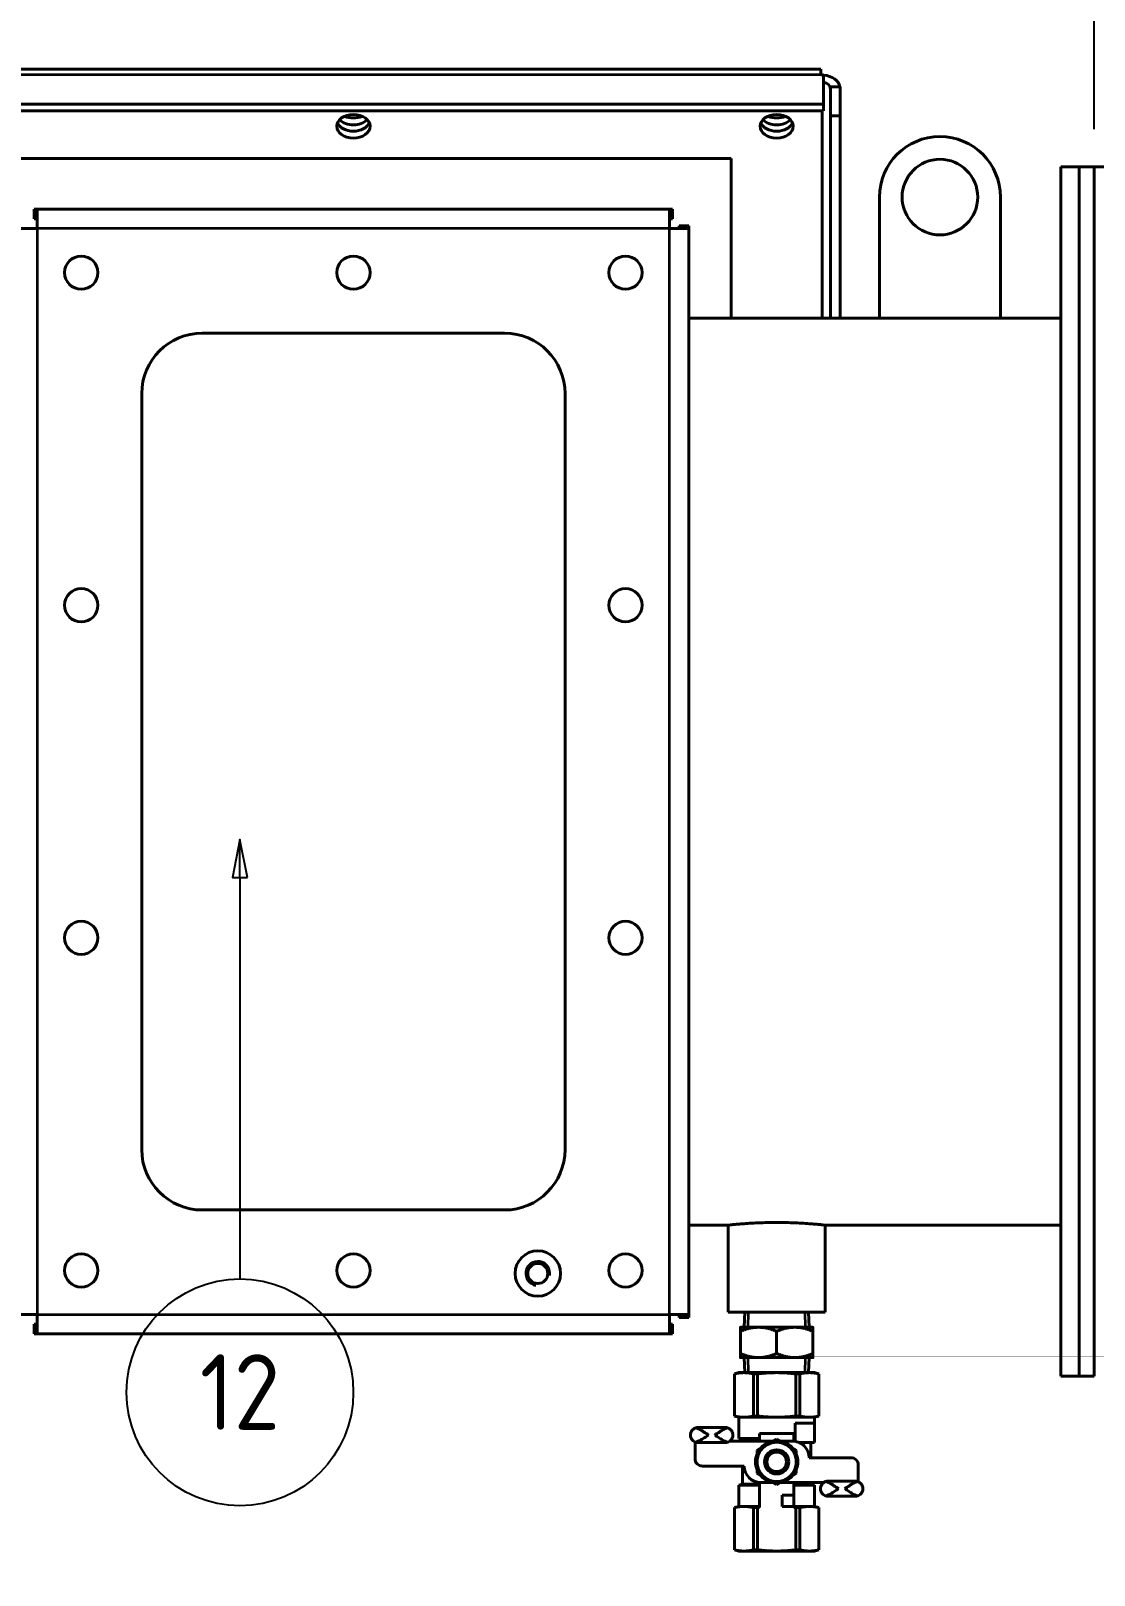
# Model space of a CAD drawing. Header units: millimetres. Extents: x 0 to 5945, y 0 to 4205.
# Drawn here: x 1741 to 2093, y 1528 to 2039 of the extents above; entities that cross this region are included whole.
import ezdxf

# ---------------------------------------------------------------- set-up
doc = ezdxf.new("R2010")
doc.units = ezdxf.units.MM
doc.header["$LTSCALE"] = 5
for name, color, linetype, lineweight in [('가시적인 것(ISO)', 3, 'Continuous', 40), ('가시적인 좁은 것(ISO)', 3, 'Continuous', 35), ('기호(ISO)', 5, 'Continuous', 25), ('치수(ISO)', 2, 'Continuous', 25)]:
    doc.layers.add(name, color=color, linetype=linetype, lineweight=lineweight)
doc.styles.add('부품번호텍스트_PSTEK_POSCO', font='isocp.shx')
doc.styles.add('치수 텍스트_PSTEK_POSCO', font='isocp.shx')
doc.dimstyles.new('치수_PSTEK_POSCO', dxfattribs={"dimscale": 5, "dimtxt": 3.5, "dimasz": 2.5, "dimexe": 2, "dimexo": 2.5, "dimgap": 1, "dimtad": 1, "dimrnd": 1e-08, "dimdsep": 46, "dimtxsty": '치수 텍스트_PSTEK_POSCO', "dimcen": 0.09, "dimdle": 10, "dimclrd": 7, "dimclre": 7, "dimclrt": 2, "dimadec": 1, "dimazin": 2, "dimtfac": 1, "dimtmove": 0, "dimatfit": 3, "dimfxl": 0, "dimtolj": 1, "dimlwd": -1, "dimlwe": -1, "dimarcsym": 0})

# ---------------------------------------------------------------- blocks, each defined once
blk = doc.blocks.new('*D24')
at = {"layer": 'Defpoints', "color": 0, "transparency": 16777216}
for p in [(2249.17, 2488.72), (2249.17, 2348.72), (2093.17, 1993.72)]:
    blk.add_point(p, dxfattribs=at)
at = {"layer": '치수(ISO)', "color": 7, "transparency": 16777216}
for p, q in [((2093.17, 2006.22), (2093.17, 2498.72)), ((2249.17, 2361.22), (2249.17, 2498.72)), ((2105.67, 2488.72), (2236.67, 2488.72))]:
    blk.add_line(p, q, dxfattribs=at)
for points in [[(2105.67, 2490.8), (2105.67, 2486.64), (2093.17, 2488.72)], [(2236.67, 2490.8), (2236.67, 2486.64), (2249.17, 2488.72)]]:
    blk.add_solid(points, dxfattribs=at)
at = {"layer": '치수(ISO)', "color": 2, "transparency": 16777216, "insert": (2156.73, 2502.47), "char_height": 17.5, "attachment_point": 4, "style": '치수 텍스트_PSTEK_POSCO'}
blk.add_mtext('\\A1;156', dxfattribs=at)
blk = doc.blocks.new('*D26')
at = {"layer": 'Defpoints', "color": 0, "transparency": 16777216}
for p in [(2093.17, 2488.72), (1597.17, 1993.72), (2093.17, 1993.72)]:
    blk.add_point(p, dxfattribs=at)
at = {"layer": '치수(ISO)', "color": 7, "transparency": 16777216}
for p, q in [((1597.17, 2006.22), (1597.17, 2498.72)), ((2093.17, 2006.22), (2093.17, 2498.72)), ((1609.67, 2488.72), (2080.67, 2488.72))]:
    blk.add_line(p, q, dxfattribs=at)
for points in [[(1609.67, 2490.8), (1609.67, 2486.64), (1597.17, 2488.72)], [(2080.67, 2490.8), (2080.67, 2486.64), (2093.17, 2488.72)]]:
    blk.add_solid(points, dxfattribs=at)
at = {"layer": '치수(ISO)', "color": 2, "transparency": 16777216, "insert": (1828.08, 2502.47), "char_height": 17.5, "attachment_point": 4, "style": '치수 텍스트_PSTEK_POSCO'}
blk.add_mtext('\\A1;496', dxfattribs=at)
blk = doc.blocks.new('품번기호8')
at = {"layer": '기호(ISO)', "color": 7}
for p, q in [((362.13, 354.24), (361.63, 351.74)), ((362.13, 351.74), (362.13, 354.24)), ((362.63, 351.74), (362.13, 354.24)), ((361.63, 351.74), (362.63, 351.74)), ((362.13, 351.74), (362.13, 325.18))]:
    blk.add_line(p, q, dxfattribs=at)
at = {"layer": '기호(ISO)', "color": 7, "flags": 128}
blk.add_lwpolyline([(362.63, 351.74), (362.13, 354.24), (361.63, 351.74), (362.63, 351.74)], dxfattribs=at)
at = {"layer": '기호(ISO)'}
blk.add_circle((362.13, 317.68), 7.5, dxfattribs=at)
at = {"layer": '기호(ISO)', "color": 7}
blk.add_solid([(362.63, 351.74), (362.13, 354.24), (361.63, 351.74), (362.63, 351.74)], dxfattribs=at)
at = {"layer": '기호(ISO)', "color": 7, "insert": (362.13, 317.7), "char_height": 5, "attachment_point": 5, "style": '부품번호텍스트_PSTEK_POSCO'}
blk.add_mtext('12', dxfattribs=at)
blk = doc.blocks.new('*D67')
at = {"layer": 'Defpoints', "color": 0, "transparency": 16777216}
for p in [(2361.67, 2175.22), (1501.92, 1370.22), (2361.67, 1370.22)]:
    blk.add_point(p, dxfattribs=at)
at = {"layer": '치수(ISO)', "color": 7, "transparency": 16777216}
for p, q in [((2349.17, 2175.22), (1491.92, 2175.22)), ((1501.92, 2162.72), (1501.92, 1382.72)), ((2349.17, 1370.22), (1491.92, 1370.22))]:
    blk.add_line(p, q, dxfattribs=at)
for points in [[(1499.83, 2162.72), (1504, 2162.72), (1501.92, 2175.22)], [(1499.83, 1382.72), (1504, 1382.72), (1501.92, 1370.22)]]:
    blk.add_solid(points, dxfattribs=at)
at = {"layer": '치수(ISO)', "color": 2, "transparency": 16777216, "insert": (1488.17, 1756.61), "char_height": 17.5, "attachment_point": 4, "rotation": 90, "style": '치수 텍스트_PSTEK_POSCO'}
blk.add_mtext('\\A1;805', dxfattribs=at)

msp = doc.modelspace()

# ---------------------------------------------------------------- linework, layer by layer
at = {"layer": '가시적인 것(ISO)'}
for p, q in [((1693.568, 2025.971), (2002.768, 2025.971)), ((2002.768, 2024.097), (2002.768, 2025.971)), ((2002.768, 2024.097), (2003.705, 2024.097)), ((2003.705, 2024.097), (2003.705, 2014.48)), ((2005.968, 2020.234), (2005.968, 2010.617)), ((2005.968, 2020.234), (2009.168, 2020.234)), ((2009.168, 2010.617), (2009.168, 2020.234)), ((2003.705, 2014.48), (1692.63, 2014.48)), ((2003.705, 2012.217), (2003.705, 2014.48)), ((2003.705, 2012.217), (1692.63, 2012.217)), ((2003.168, 1943.721), (2003.168, 2012.217)), ((2005.968, 2010.617), (2009.168, 2010.617)), ((2005.968, 1943.721), (2005.968, 2010.617)), ((2009.168, 1943.721), (2009.168, 2010.617)), ((1973.168, 1996.519), (1723.168, 1996.519)), ((1973.168, 1996.519), (1973.168, 1943.721)), ((2082.168, 1993.721), (2082.168, 1593.721)), ((2088.168, 1993.721), (2082.168, 1993.721)), ((2088.168, 1993.721), (2088.168, 1593.721)), ((2088.168, 1993.721), (2088.168, 1593.721)), ((2088.168, 1993.721), (2093.168, 1993.721)), ((2093.168, 1993.721), (2093.168, 1593.721)), ((2099.168, 1993.721), (2093.168, 1993.721)), ((2093.168, 1593.721), (2093.168, 1993.721)), ((2022.168, 1983.721), (2022.168, 1943.721)), ((2062.168, 1943.721), (2062.168, 1983.721)), ((1743.568, 1979.721), (1742.63, 1979.721)), ((1742.63, 1976.521), (1742.63, 1979.721)), ((1743.568, 1976.521), (1742.63, 1976.521)), ((1743.568, 1979.721), (1952.768, 1979.721)), ((1743.568, 1979.721), (1743.568, 1973.321)), ((1952.768, 1973.321), (1952.768, 1979.721)), ((1953.705, 1979.721), (1952.768, 1979.721)), ((1952.768, 1976.521), (1953.705, 1976.521)), ((1953.705, 1976.521), (1953.705, 1979.721)), ((1743.568, 1973.321), (1737.168, 1973.321)), ((1743.168, 1973.321), (1743.168, 1973.721)), ((1743.168, 1973.721), (1743.568, 1973.721)), ((1952.768, 1973.721), (1953.168, 1973.721)), ((1959.168, 1973.321), (1952.768, 1973.321)), ((1953.168, 1973.721), (1953.168, 1973.321)), ((1955.968, 1973.321), (1955.968, 1974.258)), ((1955.968, 1974.258), (1959.168, 1974.258)), ((1959.168, 1973.321), (1959.168, 1974.258)), ((1959.168, 1973.321), (1959.168, 1614.121)), ((2082.168, 1943.721), (1959.168, 1943.721)), ((2062.168, 1943.721), (2022.168, 1943.721)), ((1798.168, 1938.721), (1898.168, 1938.721)), ((1778.168, 1668.721), (1778.168, 1918.721)), ((1918.168, 1918.721), (1918.168, 1668.721)), ((1898.168, 1648.721), (1798.168, 1648.721)), ((1972.168, 1643.721), (1959.168, 1643.721)), ((1972.168, 1643.721), (1972.168, 1614.921)), ((2004.168, 1643.721), (2004.168, 1614.921)), ((2082.168, 1643.721), (2004.168, 1643.721)), ((1737.168, 1614.121), (1743.568, 1614.121)), ((1743.168, 1613.721), (1743.168, 1614.121)), ((1743.568, 1614.121), (1743.568, 1607.721)), ((1952.768, 1607.721), (1952.768, 1614.121)), ((1952.768, 1614.121), (1959.168, 1614.121)), ((1953.168, 1614.121), (1953.168, 1613.721)), ((1955.968, 1614.121), (1955.968, 1613.184)), ((1959.168, 1613.184), (1959.168, 1614.121)), ((1972.168, 1614.921), (2004.168, 1614.921)), ((1977.603, 1614.921), (1977.447, 1609.921)), ((1998.732, 1614.921), (1998.889, 1609.921)), ((1743.568, 1610.921), (1742.63, 1610.921)), ((1742.63, 1610.921), (1742.63, 1607.721)), ((1743.568, 1613.721), (1743.168, 1613.721)), ((1953.168, 1613.721), (1952.768, 1613.721)), ((1952.768, 1610.921), (1953.705, 1610.921)), ((1953.705, 1610.921), (1953.705, 1607.721)), ((1955.968, 1613.184), (1959.168, 1613.184)), ((1982.168, 1609.921), (1976.168, 1609.921)), ((1994.168, 1609.921), (1982.168, 1609.921)), ((2000.168, 1609.921), (1994.168, 1609.921)), ((1742.63, 1607.721), (1743.568, 1607.721)), ((1952.768, 1607.721), (1743.568, 1607.721)), ((1952.768, 1607.721), (1953.705, 1607.721)), ((1976.168, 1601.221), (1976.168, 1608.621)), ((1988.168, 1601.221), (1988.168, 1608.621)), ((2000.168, 1608.621), (2000.168, 1601.221)), ((1982.168, 1599.921), (1976.168, 1599.921)), ((1977.603, 1594.921), (1977.447, 1599.921)), ((1994.168, 1599.921), (1982.168, 1599.921)), ((2000.168, 1599.921), (1994.168, 1599.921)), ((1998.732, 1594.921), (1998.889, 1599.921)), ((1975.668, 1594.921), (1974.168, 1594.519)), ((1974.19, 1594.519), (1974.168, 1594.519)), ((1974.168, 1594.519), (1974.168, 1580.573)), ((1974.19, 1594.519), (1974.19, 1580.573)), ((1977.342, 1594.921), (1975.668, 1594.921)), ((1988.168, 1594.921), (1977.342, 1594.921)), ((1980.495, 1580.573), (1980.495, 1594.519)), ((1981.863, 1594.519), (1980.495, 1594.519)), ((1981.863, 1594.519), (1981.863, 1580.573)), ((1998.993, 1594.921), (1988.168, 1594.921)), ((1994.472, 1580.573), (1994.472, 1594.519)), ((1995.84, 1594.519), (1994.472, 1594.519)), ((1995.84, 1594.519), (1995.84, 1580.573)), ((2000.668, 1594.921), (1998.993, 1594.921)), ((2000.668, 1594.921), (2002.168, 1594.519)), ((2002.145, 1580.573), (2002.145, 1594.519)), ((2002.168, 1594.519), (2002.145, 1594.519)), ((2002.168, 1594.519), (2002.168, 1580.573)), ((2088.168, 1593.721), (2082.168, 1593.721)), ((2088.168, 1593.721), (2093.168, 1593.721)), ((1974.19, 1580.573), (1974.168, 1580.573)), ((1975.668, 1580.171), (1974.168, 1580.573)), ((1977.342, 1580.171), (1975.668, 1580.171)), ((1975.668, 1580.171), (1975.668, 1573.131)), ((1988.168, 1580.171), (1977.342, 1580.171)), ((1981.863, 1580.573), (1980.495, 1580.573)), ((1998.993, 1580.171), (1988.168, 1580.171)), ((1994.293, 1578.171), (1994.293, 1572.226)), ((2000.668, 1578.171), (1994.293, 1578.171)), ((1995.84, 1580.573), (1994.472, 1580.573)), ((2000.668, 1580.171), (1998.993, 1580.171)), ((2000.668, 1580.171), (2002.168, 1580.573)), ((2000.668, 1580.171), (2000.668, 1578.171)), ((2000.668, 1571.796), (2000.668, 1578.171)), ((2002.168, 1580.573), (2002.145, 1580.573)), ((1971.168, 1576.796), (1962.168, 1576.796)), ((1982.543, 1573.131), (1975.668, 1573.131)), ((1976.918, 1572.796), (1975.668, 1573.131)), ((1982.543, 1574.796), (1982.543, 1572.296)), ((1988.168, 1574.796), (1982.543, 1574.796)), ((1993.793, 1574.796), (1988.168, 1574.796)), ((1993.793, 1572.283), (1993.793, 1574.796)), ((1994.293, 1573.131), (1993.793, 1573.131)), ((1961.168, 1566.546), (1961.168, 1572.005)), ((1971.168, 1571.796), (1962.168, 1571.796)), ((1986.851, 1572.296), (1972.668, 1572.296)), ((1982.543, 1572.796), (1976.918, 1572.796)), ((1976.918, 1572.796), (1976.918, 1572.296)), ((1993.418, 1572.296), (1989.484, 1572.296)), ((1994.293, 1572.796), (1993.793, 1572.796)), ((1995.709, 1571.796), (2000.668, 1571.796)), ((1999.418, 1571.796), (1999.418, 1566.796)), ((1963.668, 1564.046), (1977.418, 1564.046)), ((1976.918, 1564.046), (1976.918, 1558.046)), ((2012.668, 1566.796), (1998.918, 1566.796)), ((2015.168, 1558.838), (2015.168, 1564.296)), ((1976.918, 1558.046), (1975.668, 1557.711)), ((1982.543, 1557.711), (1975.668, 1557.711)), ((1975.668, 1557.711), (1975.668, 1550.671)), ((1982.543, 1558.046), (1976.918, 1558.046)), ((1982.543, 1558.559), (1982.543, 1550.348)), ((1986.851, 1558.546), (1982.918, 1558.546)), ((2003.668, 1558.546), (1989.484, 1558.546)), ((1993.793, 1554.421), (1993.793, 1558.546)), ((1999.418, 1558.046), (1993.793, 1558.046)), ((2000.668, 1557.711), (1993.793, 1557.711)), ((1999.418, 1558.546), (1999.418, 1558.046)), ((1999.418, 1558.046), (2000.668, 1557.711)), ((2000.668, 1557.711), (2000.668, 1550.671)), ((2014.168, 1559.046), (2005.168, 1559.046)), ((1990.043, 1554.421), (1990.043, 1550.671)), ((1993.793, 1554.421), (1990.043, 1554.421)), ((1993.793, 1550.671), (1993.793, 1554.421)), ((2014.168, 1554.046), (2005.168, 1554.046)), ((1975.668, 1550.671), (1974.168, 1550.269)), ((1974.19, 1550.269), (1974.168, 1550.269)), ((1974.168, 1550.269), (1974.168, 1536.323)), ((1974.19, 1536.323), (1974.19, 1550.269)), ((1977.342, 1550.671), (1975.668, 1550.671)), ((1982.543, 1550.671), (1977.342, 1550.671)), ((1980.495, 1550.269), (1980.495, 1536.323)), ((1981.863, 1550.269), (1980.495, 1550.269)), ((1981.863, 1536.323), (1981.863, 1550.269)), ((1990.043, 1550.671), (1993.793, 1550.671)), ((1993.793, 1550.348), (1993.793, 1550.671)), ((1998.993, 1550.671), (1993.793, 1550.671)), ((1995.84, 1550.269), (1994.472, 1550.269)), ((1994.472, 1550.269), (1994.472, 1536.323)), ((1995.84, 1536.323), (1995.84, 1550.269)), ((2000.668, 1550.671), (1998.993, 1550.671)), ((2000.668, 1550.671), (2002.168, 1550.269)), ((2002.168, 1550.269), (2002.145, 1550.269)), ((2002.145, 1550.269), (2002.145, 1536.323)), ((2002.168, 1550.269), (2002.168, 1536.323)), ((1974.19, 1536.323), (1974.168, 1536.323)), ((1975.668, 1535.921), (1974.168, 1536.323)), ((1977.342, 1535.921), (1975.668, 1535.921)), ((1988.168, 1535.921), (1977.342, 1535.921)), ((1981.863, 1536.323), (1980.495, 1536.323)), ((1998.993, 1535.921), (1988.168, 1535.921)), ((1995.84, 1536.323), (1994.472, 1536.323)), ((2000.668, 1535.921), (1998.993, 1535.921)), ((2000.668, 1535.921), (2002.168, 1536.323)), ((2002.168, 1536.323), (2002.145, 1536.323))]:
    msp.add_line(p, q, dxfattribs=at)
for centre, radius in [((2042.168, 1983.721), 12.5), ((1758.168, 1958.721), 5.5), ((1848.168, 1958.721), 5.5), ((1938.168, 1958.721), 5.5), ((1758.168, 1848.721), 5.5), ((1938.168, 1848.721), 5.5), ((1758.168, 1738.721), 5.5), ((1938.168, 1738.721), 5.5), ((1909.168, 1627.721), 7.5), ((1758.168, 1628.721), 5.5), ((1848.168, 1628.721), 5.5), ((1909.168, 1627.721), 3.323), ((1938.168, 1628.721), 5.5), ((1988.168, 1565.421), 4), ((1988.168, 1565.421), 3.233)]:
    msp.add_circle(centre, radius, dxfattribs=at)
for centre, radius, start, end in [((2042.168, 1983.721), 20, 0, 180), ((1798.168, 1918.721), 20, 90, 180), ((1898.168, 1918.721), 20, 0, 90), ((1798.168, 1668.721), 20, 180, 270), ((1898.168, 1668.721), 20, 270, 0), ((1962.168, 1574.296), 2.5, 90, 107.28088), ((1971.168, 1574.296), 2.5, 72.71912, 90), ((1962.168, 1574.296), 2.5, 252.71912, 270), ((1971.168, 1574.296), 2.5, 270, 287.28088), ((1988.168, 1565.421), 7, 158.21321, 201.78679), ((1988.168, 1565.421), 6.5, 120, 180), ((1988.168, 1565.421), 7, 98.21321, 141.78679), ((1988.168, 1565.421), 6.5, 60, 120), ((1988.168, 1565.421), 7, 38.21321, 81.78679), ((1988.168, 1565.421), 6.5, 0, 60), ((1993.418, 1566.796), 5.5, 0, 90), ((1988.168, 1565.421), 7, 338.21321, 21.78679), ((1963.668, 1566.546), 2.5, 180, 270), ((1982.918, 1564.046), 5.5, 180, 270), ((1988.168, 1565.421), 6.5, 180, 240), ((1988.168, 1565.421), 6.5, 300, 0), ((2012.668, 1564.296), 2.5, 0, 90), ((1988.168, 1565.421), 7, 218.21321, 261.78679), ((1988.168, 1565.421), 6.5, 240, 300), ((1988.168, 1565.421), 7, 278.21321, 321.78679), ((2005.168, 1556.546), 2.5, 90, 107.28088), ((2014.168, 1556.546), 2.5, 72.71912, 90), ((2005.168, 1556.546), 2.5, 252.71912, 270), ((2014.168, 1556.546), 2.5, 270, 287.28088)]:
    msp.add_arc(centre, radius, start, end, dxfattribs=at)
for centre, major_axis, start_param, end_param in [((2002.768, 2019.571), (6.4, 0), 0.1469752, 1.4238211), ((2002.768, 2019.571), (3.2, 0), 0, 1.273545), ((1848.168, 2009.389), (-5.5, 0), 0.2951769, 2.8464158), ((1848.168, 2009.389), (5.5, 0), 3.4367695, 5.9880084), ((1848.168, 2011.51), (5.5, 0), 3.7403741, 5.6844038), ((1848.168, 2011.51), (-5.5, 0), 0.5987815, 2.5428112), ((1848.168, 2013.773), (5.5, 0), 4.1662677, 5.2585103), ((1988.168, 2009.389), (-5.5, 0), 0.2951769, 2.8464158), ((1988.168, 2009.389), (5.5, 0), 3.4367695, 5.9880084), ((1988.168, 2011.51), (5.5, 0), 3.7403741, 5.6844038), ((1988.168, 2011.51), (-5.5, 0), 0.5987815, 2.5428112), ((1988.168, 2013.773), (5.5, 0), 4.1662677, 5.2585103)]:
    msp.add_ellipse(centre, major_axis=major_axis, ratio=0.7071068, start_param=start_param, end_param=end_param, dxfattribs=at)
for centre in [(1848.168, 2007.126), (1988.168, 2007.126)]:
    msp.add_ellipse(centre, major_axis=(-5.5, 0), ratio=0.7071068, dxfattribs=at)
for points, knots in [([(1972.168, 1643.721), (1972.206, 1643.725), (1972.264, 1643.732), (1972.669, 1643.774), (1972.978, 1643.806), (1973.795, 1643.887), (1974.303, 1643.935), (1975.478, 1644.039), (1976.144, 1644.095), (1977.564, 1644.202), (1978.366, 1644.258), (1980.112, 1644.362), (1981.057, 1644.411), (1983.028, 1644.492), (1984.056, 1644.524), (1986.123, 1644.567), (1987.162, 1644.577), (1988.168, 1644.577)], [7.2382973, 7.2382973, 7.2382973, 7.2382973, 7.5398924, 7.5398924, 7.8414874, 7.8414874, 8.1430825, 8.1430825, 8.4446776, 8.4446776, 8.7462739, 8.7462739, 9.0478703, 9.0478703, 9.3494667, 9.3494667, 9.6510631, 9.6510631, 9.6510631, 9.6510631]), ([(1988.168, 1644.577), (1989.173, 1644.577), (1990.212, 1644.567), (1992.279, 1644.524), (1993.307, 1644.492), (1995.278, 1644.411), (1996.223, 1644.362), (1997.969, 1644.258), (1998.771, 1644.202), (2000.191, 1644.095), (2000.857, 1644.039), (2002.032, 1643.935), (2002.54, 1643.887), (2003.357, 1643.806), (2003.666, 1643.774), (2004.071, 1643.732), (2004.129, 1643.725), (2004.168, 1643.721)], [0, 0, 0, 0, 0.3015964, 0.3015964, 0.6031928, 0.6031928, 0.9047892, 0.9047892, 1.2063855, 1.2063855, 1.5079806, 1.5079806, 1.8095757, 1.8095757, 2.1111707, 2.1111707, 2.4127658, 2.4127658, 2.4127658, 2.4127658]), ([(1961.425, 1576.683), (1961.359, 1576.663), (1961.294, 1576.64), (1960.948, 1576.5), (1960.705, 1576.34), (1960.241, 1575.931), (1960.019, 1575.623), (1959.732, 1574.965), (1959.668, 1574.616), (1959.668, 1574.296)], [1.48666479, 1.48666479, 1.48666479, 1.48666479, 1.51357111, 1.51357111, 1.63492285, 1.63492285, 1.81188738, 1.81188738, 1.98885191, 1.98885191, 1.98885191, 1.98885191]), ([(1961.425, 1571.909), (1961.359, 1571.93), (1961.294, 1571.953), (1960.948, 1572.093), (1960.705, 1572.253), (1960.241, 1572.662), (1960.019, 1572.969), (1959.732, 1573.627), (1959.668, 1573.976), (1959.668, 1574.296)], [-0.50218713, -0.50218713, -0.50218713, -0.50218713, -0.4752808, -0.4752808, -0.35392906, -0.35392906, -0.17696453, -0.17696453, 0, 0, 0, 0]), ([(1961.425, 1576.683), (1961.491, 1576.663), (1961.559, 1576.64), (1961.939, 1576.5), (1962.275, 1576.34), (1963.053, 1575.931), (1963.572, 1575.623), (1964.632, 1574.965), (1965.172, 1574.616), (1965.668, 1574.296)], [1.48682849, 1.48682849, 1.48682849, 1.48682849, 1.51373482, 1.51373482, 1.63508656, 1.63508656, 1.81205109, 1.81205109, 1.98901562, 1.98901562, 1.98901562, 1.98901562]), ([(1961.425, 1571.909), (1961.521, 1571.939), (1961.619, 1571.974), (1962.067, 1572.148), (1962.442, 1572.336), (1963.229, 1572.765), (1963.716, 1573.057), (1964.704, 1573.674), (1965.207, 1573.999), (1965.668, 1574.296)], [-0.50183598, -0.50183598, -0.50183598, -0.50183598, -0.4628306, -0.4628306, -0.32886495, -0.32886495, -0.16443247, -0.16443247, 0, 0, 0, 0]), ([(1971.91, 1576.683), (1971.844, 1576.663), (1971.776, 1576.64), (1971.396, 1576.5), (1971.061, 1576.34), (1970.282, 1575.931), (1969.763, 1575.623), (1968.703, 1574.965), (1968.163, 1574.616), (1967.668, 1574.296)], [1.48668287, 1.48668287, 1.48668287, 1.48668287, 1.51358919, 1.51358919, 1.63494093, 1.63494093, 1.81190546, 1.81190546, 1.98886999, 1.98886999, 1.98886999, 1.98886999]), ([(1971.91, 1571.909), (1971.844, 1571.93), (1971.776, 1571.953), (1971.396, 1572.093), (1971.061, 1572.253), (1970.282, 1572.662), (1969.763, 1572.969), (1968.703, 1573.627), (1968.163, 1573.976), (1967.668, 1574.296)], [-0.50218713, -0.50218713, -0.50218713, -0.50218713, -0.4752808, -0.4752808, -0.35392906, -0.35392906, -0.17696453, -0.17696453, 0, 0, 0, 0]), ([(1971.91, 1576.683), (1971.976, 1576.663), (1972.041, 1576.64), (1972.387, 1576.5), (1972.63, 1576.34), (1973.094, 1575.931), (1973.317, 1575.623), (1973.603, 1574.965), (1973.668, 1574.616), (1973.668, 1574.296)], [1.48666479, 1.48666479, 1.48666479, 1.48666479, 1.51357111, 1.51357111, 1.63492285, 1.63492285, 1.81188738, 1.81188738, 1.98885191, 1.98885191, 1.98885191, 1.98885191]), ([(1971.91, 1571.909), (1971.976, 1571.93), (1972.041, 1571.953), (1972.387, 1572.093), (1972.63, 1572.253), (1973.094, 1572.662), (1973.317, 1572.969), (1973.603, 1573.627), (1973.668, 1573.976), (1973.668, 1574.296)], [-0.50218713, -0.50218713, -0.50218713, -0.50218713, -0.4752808, -0.4752808, -0.35392906, -0.35392906, -0.17696453, -0.17696453, 0, 0, 0, 0]), ([(2004.425, 1558.933), (2004.33, 1558.903), (2004.237, 1558.869), (2003.846, 1558.694), (2003.593, 1558.507), (2003.163, 1558.077), (2002.971, 1557.786), (2002.723, 1557.168), (2002.668, 1556.843), (2002.668, 1556.546)], [1.48717964, 1.48717964, 1.48717964, 1.48717964, 1.52618502, 1.52618502, 1.66015067, 1.66015067, 1.82458315, 1.82458315, 1.98901562, 1.98901562, 1.98901562, 1.98901562]), ([(2004.425, 1558.933), (2004.491, 1558.913), (2004.559, 1558.89), (2004.939, 1558.75), (2005.275, 1558.59), (2006.053, 1558.181), (2006.572, 1557.873), (2007.632, 1557.215), (2008.172, 1556.866), (2008.668, 1556.546)], [-0.50218713, -0.50218713, -0.50218713, -0.50218713, -0.4752808, -0.4752808, -0.35392906, -0.35392906, -0.17696453, -0.17696453, 0, 0, 0, 0]), ([(2014.91, 1558.933), (2014.844, 1558.913), (2014.776, 1558.89), (2014.396, 1558.75), (2014.061, 1558.59), (2013.282, 1558.181), (2012.763, 1557.873), (2011.703, 1557.215), (2011.163, 1556.866), (2010.668, 1556.546)], [1.48668287, 1.48668287, 1.48668287, 1.48668287, 1.51358919, 1.51358919, 1.63494093, 1.63494093, 1.81190546, 1.81190546, 1.98886999, 1.98886999, 1.98886999, 1.98886999]), ([(2014.91, 1558.933), (2014.976, 1558.913), (2015.041, 1558.89), (2015.387, 1558.75), (2015.63, 1558.59), (2016.094, 1558.181), (2016.317, 1557.873), (2016.603, 1557.215), (2016.668, 1556.866), (2016.668, 1556.546)], [-0.50218713, -0.50218713, -0.50218713, -0.50218713, -0.4752808, -0.4752808, -0.35392906, -0.35392906, -0.17696453, -0.17696453, 0, 0, 0, 0]), ([(2004.425, 1554.159), (2004.359, 1554.18), (2004.294, 1554.203), (2003.948, 1554.343), (2003.705, 1554.503), (2003.241, 1554.912), (2003.019, 1555.219), (2002.732, 1555.877), (2002.668, 1556.226), (2002.668, 1556.546)], [-0.50218713, -0.50218713, -0.50218713, -0.50218713, -0.4752808, -0.4752808, -0.35392906, -0.35392906, -0.17696453, -0.17696453, 0, 0, 0, 0]), ([(2004.425, 1554.159), (2004.491, 1554.18), (2004.559, 1554.203), (2004.939, 1554.343), (2005.275, 1554.503), (2006.053, 1554.912), (2006.572, 1555.219), (2007.632, 1555.877), (2008.172, 1556.226), (2008.668, 1556.546)], [1.48668287, 1.48668287, 1.48668287, 1.48668287, 1.51358919, 1.51358919, 1.63494093, 1.63494093, 1.81190546, 1.81190546, 1.98886999, 1.98886999, 1.98886999, 1.98886999]), ([(2014.91, 1554.159), (2014.844, 1554.18), (2014.776, 1554.203), (2014.396, 1554.343), (2014.061, 1554.503), (2013.282, 1554.912), (2012.763, 1555.219), (2011.703, 1555.877), (2011.163, 1556.226), (2010.668, 1556.546)], [-0.50218713, -0.50218713, -0.50218713, -0.50218713, -0.4752808, -0.4752808, -0.35392906, -0.35392906, -0.17696453, -0.17696453, 0, 0, 0, 0]), ([(2014.91, 1554.159), (2014.976, 1554.18), (2015.041, 1554.203), (2015.387, 1554.343), (2015.63, 1554.503), (2016.094, 1554.912), (2016.317, 1555.219), (2016.603, 1555.877), (2016.668, 1556.226), (2016.668, 1556.546)], [1.48668287, 1.48668287, 1.48668287, 1.48668287, 1.51358919, 1.51358919, 1.63494093, 1.63494093, 1.81190546, 1.81190546, 1.98886999, 1.98886999, 1.98886999, 1.98886999])]:
    msp.add_open_spline(points, degree=3, knots=knots, dxfattribs=at)
for points, weights in [([(1976.168, 1609.921), (1976.168, 1609.921), (1976.168, 1608.621)], [1, 1.04314139574, 1.01001874936]), ([(1976.168, 1608.621), (1979.383, 1609.921), (1982.168, 1609.921)], [1.01001874936, 1.04314139574, 1]), ([(1982.168, 1609.921), (1984.952, 1609.921), (1988.168, 1608.621)], [1, 1.04314139574, 1.01001874936]), ([(1988.168, 1608.621), (1991.383, 1609.921), (1994.168, 1609.921)], [1.01001874936, 1.04314139574, 1]), ([(1994.168, 1609.921), (1996.952, 1609.921), (2000.168, 1608.621)], [1, 1.04314139574, 1.01001874936]), ([(2000.168, 1608.621), (2000.168, 1609.921), (2000.168, 1609.921)], [1.01001874936, 1.04314139574, 1]), ([(1982.168, 1599.921), (1979.383, 1599.921), (1976.168, 1601.221)], [1, 1.04314139574, 1.01001874936]), ([(1976.168, 1601.221), (1976.168, 1599.921), (1976.168, 1599.921)], [1.01001874936, 1.04314139574, 1]), ([(1988.168, 1601.221), (1984.952, 1599.921), (1982.168, 1599.921)], [1.01001874936, 1.04314139574, 1]), ([(1994.168, 1599.921), (1991.383, 1599.921), (1988.168, 1601.221)], [1, 1.04314139574, 1.01001874936]), ([(2000.168, 1601.221), (1996.952, 1599.921), (1994.168, 1599.921)], [1.01001874936, 1.04314139574, 1]), ([(2000.168, 1599.921), (2000.168, 1599.921), (2000.168, 1601.221)], [1, 1.04314139574, 1.01001874936]), ([(1977.342, 1594.921), (1975.855, 1594.921), (1974.19, 1594.519)], [3.35119200881, 3.35119200881, 3.1615018951]), ([(1980.495, 1594.519), (1978.829, 1594.921), (1977.342, 1594.921)], [3.1615018951, 3.35119200881, 3.35119200881]), ([(1981.863, 1594.519), (1985.194, 1594.921), (1988.168, 1594.921)], [3.1615018951, 3.35119200881, 3.35119200881]), ([(1988.168, 1594.921), (1991.141, 1594.921), (1994.472, 1594.519)], [3.35119200881, 3.35119200881, 3.1615018951]), ([(1998.993, 1594.921), (1997.506, 1594.921), (1995.84, 1594.519)], [3.35119200881, 3.35119200881, 3.1615018951]), ([(2002.145, 1594.519), (2000.48, 1594.921), (1998.993, 1594.921)], [3.1615018951, 3.35119200881, 3.35119200881]), ([(1974.19, 1580.573), (1975.855, 1580.171), (1977.342, 1580.171)], [3.1615018951, 3.35119200881, 3.35119200881]), ([(1977.342, 1580.171), (1978.829, 1580.171), (1980.495, 1580.573)], [3.35119200881, 3.35119200881, 3.1615018951]), ([(1981.863, 1580.573), (1985.194, 1580.171), (1988.168, 1580.171)], [3.1615018951, 3.35119200881, 3.35119200881]), ([(1988.168, 1580.171), (1991.141, 1580.171), (1994.472, 1580.573)], [3.35119200881, 3.35119200881, 3.1615018951]), ([(1995.84, 1580.573), (1997.506, 1580.171), (1998.993, 1580.171)], [3.1615018951, 3.35119200881, 3.35119200881]), ([(1998.993, 1580.171), (2000.48, 1580.171), (2002.145, 1580.573)], [3.35119200881, 3.35119200881, 3.1615018951]), ([(1981.668, 1569.174), (1983.409, 1570.18), (1984.918, 1571.05)], [3.00666419939, 3.23923048458, 3.23923048458]), ([(1981.668, 1569.174), (1981.668, 1567.163), (1981.668, 1565.421)], [3.00666419939, 3.23923048458, 3.23923048458]), ([(1984.918, 1571.05), (1986.426, 1571.921), (1988.168, 1572.927)], [3.23923048458, 3.23923048458, 3.00666419939]), ([(1991.418, 1571.05), (1989.909, 1571.921), (1988.168, 1572.927)], [3.23923048458, 3.23923048458, 3.00666419939]), ([(1994.668, 1569.174), (1992.926, 1570.18), (1991.418, 1571.05)], [3.00666419939, 3.23923048458, 3.23923048458]), ([(1994.668, 1565.421), (1994.668, 1567.163), (1994.668, 1569.174)], [3.23923048458, 3.23923048458, 3.00666419939]), ([(1981.668, 1565.421), (1981.668, 1563.68), (1981.668, 1561.668)], [3.23923048458, 3.23923048458, 3.00666419939]), ([(1994.668, 1561.668), (1994.668, 1563.68), (1994.668, 1565.421)], [3.00666419939, 3.23923048458, 3.23923048458]), ([(1981.668, 1561.668), (1983.409, 1560.663), (1984.918, 1559.792)], [3.00666419939, 3.23923048458, 3.23923048458]), ([(1984.918, 1559.792), (1986.426, 1558.921), (1988.168, 1557.916)], [3.23923048458, 3.23923048458, 3.00666419939]), ([(1988.168, 1557.916), (1989.909, 1558.921), (1991.418, 1559.792)], [3.00666419939, 3.23923048458, 3.23923048458]), ([(1991.418, 1559.792), (1992.926, 1560.663), (1994.668, 1561.668)], [3.23923048458, 3.23923048458, 3.00666419939]), ([(1974.19, 1550.269), (1975.855, 1550.671), (1977.342, 1550.671)], [3.1615018951, 3.35119200881, 3.35119200881]), ([(1977.342, 1550.671), (1978.829, 1550.671), (1980.495, 1550.269)], [3.35119200881, 3.35119200881, 3.1615018951]), ([(1981.863, 1550.269), (1982.206, 1550.311), (1982.543, 1550.348)], [3.1615018951, 3.18006367675, 3.19680912896]), ([(1993.793, 1550.348), (1994.129, 1550.311), (1994.472, 1550.269)], [3.19680912896, 3.18006367675, 3.1615018951]), ([(1995.84, 1550.269), (1997.506, 1550.671), (1998.993, 1550.671)], [3.1615018951, 3.35119200881, 3.35119200881]), ([(1998.993, 1550.671), (2000.48, 1550.671), (2002.145, 1550.269)], [3.35119200881, 3.35119200881, 3.1615018951]), ([(1977.342, 1535.921), (1975.855, 1535.921), (1974.19, 1536.323)], [3.35119200881, 3.35119200881, 3.1615018951]), ([(1980.495, 1536.323), (1978.829, 1535.921), (1977.342, 1535.921)], [3.1615018951, 3.35119200881, 3.35119200881]), ([(1981.863, 1536.323), (1985.194, 1535.921), (1988.168, 1535.921)], [6.55907645111, 6.95262103817, 6.95262103817]), ([(1998.993, 1535.921), (1997.506, 1535.921), (1995.84, 1536.323)], [3.35119200881, 3.35119200881, 3.1615018951]), ([(2002.145, 1536.323), (2000.48, 1535.921), (1998.993, 1535.921)], [3.1615018951, 3.35119200881, 3.35119200881])]:
    msp.add_rational_spline(points, weights, degree=2, dxfattribs=at)
msp.add_rational_spline([(1988.168, 1535.921), (1989.291, 1535.921), (1992.354, 1536.068), (1994.472, 1536.323)], [6.95262103817, 6.95262103817, 6.80396814898, 6.55907645111], degree=2, knots=[-16.5699923, -16.5699923, -16.5699923, -14.9606643, -12.3094473, -12.3094473, -12.3094473], dxfattribs=at)
at = {"layer": '가시적인 좁은 것(ISO)'}
for p, q in [((2002.768, 2024.097), (1693.568, 2024.097)), ((1743.568, 1973.321), (1743.568, 1614.121)), ((1952.768, 1973.321), (1743.568, 1973.321)), ((1952.768, 1614.121), (1952.768, 1973.321)), ((1743.568, 1614.121), (1952.768, 1614.121)), ((1978.765, 1614.921), (1978.609, 1609.921)), ((1997.726, 1609.921), (1997.57, 1614.921)), ((1978.609, 1599.921), (1978.765, 1594.921)), ((1997.57, 1594.921), (1997.726, 1599.921))]:
    msp.add_line(p, q, dxfattribs=at)
msp.add_arc((1909.168, 1627.721), 4, 350, 260, dxfattribs=at)

# ---------------------------------------------------------------- block references
at = {"layer": '기호(ISO)', "xscale": 5, "yscale": 5, "zscale": 5}
msp.add_blockref('품번기호8', (0, 0), dxfattribs=at)

# ---------------------------------------------------------------- dimensions: what is measured, and where the dimension line sits
at = {"layer": '치수(ISO)', "color": 7}
for base, p1, p2, angle, picture, middle in [((2093.168, 2488.721), (1597.168, 1993.721), (2093.168, 1993.721), 180, '*D26', (1845.168, 2488.721)), ((2249.168, 2488.721), (2093.168, 1993.721), (2249.168, 2348.721), 180, '*D24', (2171.168, 2488.721)), ((1501.916, 1370.221), (2361.668, 2175.221), (2361.668, 1370.221), 90, '*D67', (1501.916, 1772.721))]:
    dim = msp.add_linear_dim(base=base, p1=p1, p2=p2, angle=angle, dimstyle='치수_PSTEK_POSCO', override={"dimdec": 2, "dimtp": 0, "dimtm": 0, "dimtdec": 2, "dimtofl": 0, "dimatfit": 1}, dxfattribs=at)
    dim.commit()
    dim.dimension.update_dxf_attribs({"geometry": picture, "text_midpoint": middle, "dimtype": 160})

doc.saveas('drawing.dxf')
